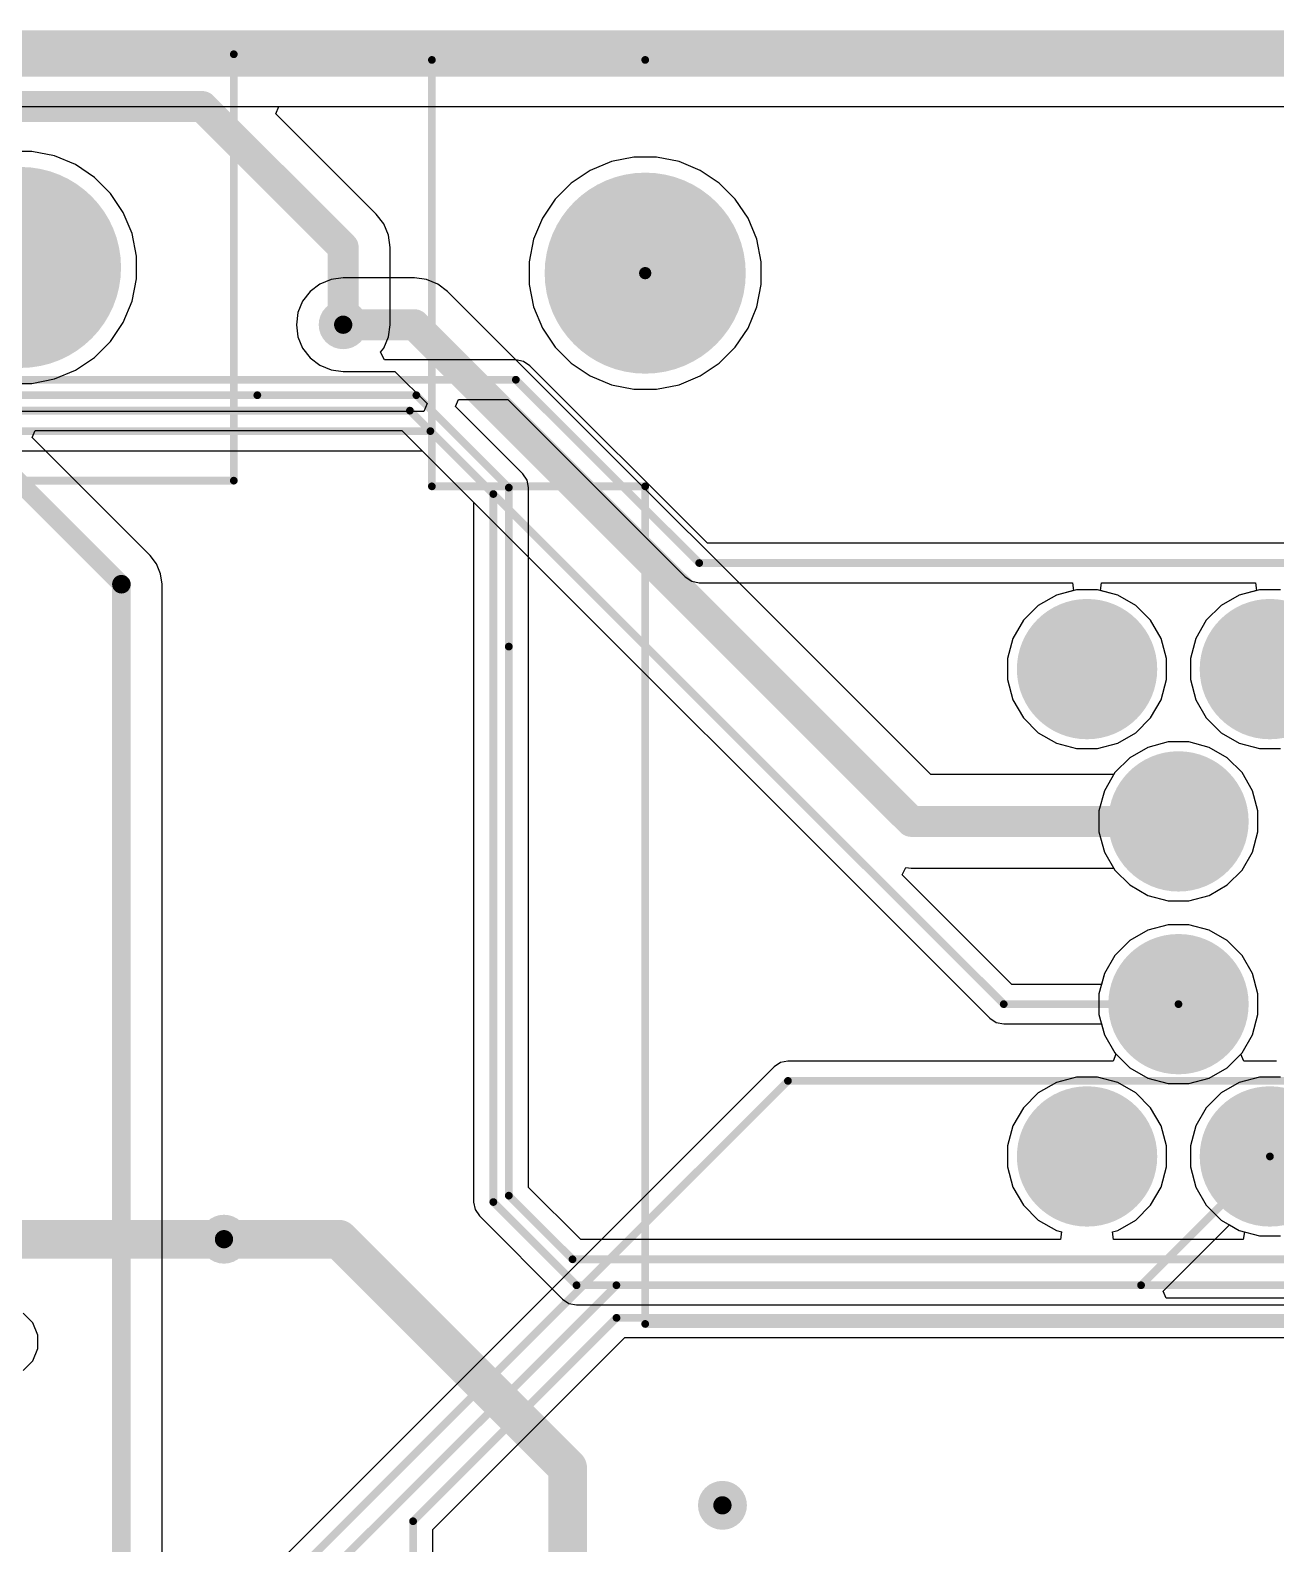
# Model space of a CAD drawing. Header units: millimetres. Extents: x -0.36 to 5.33, y -0.63 to 3.45.
# Drawn here: x 3.099 to 3.903, y 2.47 to 3.448 of the extents above; entities that cross this region are included whole.
import ezdxf

# ---------------------------------------------------------------- set-up
doc = ezdxf.new("R2010")
doc.units = ezdxf.units.MM
doc.header["$MEASUREMENT"] = 0
for name, color, linetype in [('BottomLayer', 5, 'Continuous'), ('BottomSolder', 6, 'Continuous'), ('Mechanical2', 216, 'Continuous'), ('MultiLayer', 9, 'Continuous'), ('PadHoleLayer', 156, 'Continuous'), ('TopLayer', 1, 'Continuous'), ('TopOverlay', 2, 'Continuous'), ('TopSolder', 216, 'Continuous'), ('ViaHoleLayer', 16, 'Continuous')]:
    doc.layers.add(name, color=color, linetype=linetype)

# ---------------------------------------------------------------- blocks, each defined once
blk = doc.blocks.new('6437288_3_4')
at = {"layer": 'PadHoleLayer'}
h = blk.add_hatch(color=156, dxfattribs=at)
edge = h.paths.add_edge_path()
edge.add_arc((-1.39764, -0.28543), 0.06496, 0, 360)
at = {"layer": 'TopOverlay', "const_width": 0.005}
for points in [[(-1.53543, -0.14764), (-1.53543, -0.42323)], [(-1.27953, -0.14764), (-1.53543, -0.14764)], [(-1.39764, -0.42323), (-1.53543, -0.42323)]]:
    blk.add_lwpolyline(points, dxfattribs=at)
at = {"layer": 'TopOverlay', "const_width": 0.0025}
for points in [[(-1.53668, -0.14764, 1), (-1.53418, -0.14764, 1)], [(-1.53668, -0.14764, 1), (-1.53418, -0.14764, 1)], [(-1.53668, -0.42323, 1), (-1.53418, -0.42323, 1)], [(-1.53668, -0.42323, 1), (-1.53418, -0.42323, 1)]]:
    blk.add_lwpolyline(points, format="xyb", close=True, dxfattribs=at)
blk = doc.blocks.new('6437288_2_5')
at = {"layer": 'BottomLayer'}
h = blk.add_hatch(color=5, dxfattribs=at)
edge = h.paths.add_edge_path()
edge.add_arc((0.35433, 0.28543), 0.04134, 0, 360)
h = blk.add_hatch(color=5, dxfattribs=at)
edge = h.paths.add_edge_path()
edge.add_arc((0.47244, 0.28543), 0.04134, 0, 360)
h = blk.add_hatch(color=5, dxfattribs=at)
edge = h.paths.add_edge_path()
edge.add_arc((0.41339, 0.18701), 0.04134, 0, 360)
h = blk.add_hatch(color=5, dxfattribs=at)
edge = h.paths.add_edge_path()
edge.add_arc((0.41339, 0.0689), 0.04134, 0, 360)
h = blk.add_hatch(color=5, dxfattribs=at)
edge = h.paths.add_edge_path()
edge.add_arc((0.35433, -0.02953), 0.04134, 0, 360)
h = blk.add_hatch(color=5, dxfattribs=at)
edge = h.paths.add_edge_path()
edge.add_arc((0.47244, -0.02953), 0.04134, 0, 360)
at = {"layer": 'BottomSolder'}
h = blk.add_hatch(color=6, dxfattribs=at)
edge = h.paths.add_edge_path()
edge.add_arc((0.35433, 0.28543), 0.04534, 0, 360)
h = blk.add_hatch(color=6, dxfattribs=at)
edge = h.paths.add_edge_path()
edge.add_arc((0.47244, 0.28543), 0.04534, 0, 360)
h = blk.add_hatch(color=6, dxfattribs=at)
edge = h.paths.add_edge_path()
edge.add_arc((0.41339, 0.18701), 0.04534, 0, 360)
h = blk.add_hatch(color=6, dxfattribs=at)
edge = h.paths.add_edge_path()
edge.add_arc((0.41339, 0.0689), 0.04534, 0, 360)
h = blk.add_hatch(color=6, dxfattribs=at)
edge = h.paths.add_edge_path()
edge.add_arc((0.35433, -0.02953), 0.04534, 0, 360)
h = blk.add_hatch(color=6, dxfattribs=at)
edge = h.paths.add_edge_path()
edge.add_arc((0.47244, -0.02953), 0.04534, 0, 360)
h = blk.add_hatch(color=6, dxfattribs=at)
edge = h.paths.add_edge_path()
edge.add_arc((0.75787, -0.28543), 0.004, 0, 360)
at = {"layer": 'MultiLayer'}
h = blk.add_hatch(color=9, dxfattribs=at)
edge = h.paths.add_edge_path()
edge.add_arc((0.35433, 0.28543), 0.04134, 0, 360)
h = blk.add_hatch(color=9, dxfattribs=at)
edge = h.paths.add_edge_path()
edge.add_arc((0.47244, 0.28543), 0.04134, 0, 360)
h = blk.add_hatch(color=9, dxfattribs=at)
edge = h.paths.add_edge_path()
edge.add_arc((0.41339, 0.18701), 0.04134, 0, 360)
h = blk.add_hatch(color=9, dxfattribs=at)
edge = h.paths.add_edge_path()
edge.add_arc((0.41339, 0.0689), 0.04134, 0, 360)
h = blk.add_hatch(color=9, dxfattribs=at)
edge = h.paths.add_edge_path()
edge.add_arc((0.35433, -0.02953), 0.04134, 0, 360)
h = blk.add_hatch(color=9, dxfattribs=at)
edge = h.paths.add_edge_path()
edge.add_arc((0.47244, -0.02953), 0.04134, 0, 360)
at = {"layer": 'PadHoleLayer'}
h = blk.add_hatch(color=156, dxfattribs=at)
edge = h.paths.add_edge_path()
edge.add_arc((0.35433, 0.28543), 0.02559, 0, 360)
h = blk.add_hatch(color=156, dxfattribs=at)
edge = h.paths.add_edge_path()
edge.add_arc((0.47244, 0.28543), 0.02559, 0, 360)
h = blk.add_hatch(color=156, dxfattribs=at)
edge = h.paths.add_edge_path()
edge.add_arc((0.41339, 0.18701), 0.02559, 0, 360)
h = blk.add_hatch(color=156, dxfattribs=at)
edge = h.paths.add_edge_path()
edge.add_arc((0.41339, 0.0689), 0.02559, 0, 360)
h = blk.add_hatch(color=156, dxfattribs=at)
edge = h.paths.add_edge_path()
edge.add_arc((0.35433, -0.02953), 0.02559, 0, 360)
h = blk.add_hatch(color=156, dxfattribs=at)
edge = h.paths.add_edge_path()
edge.add_arc((0.47244, -0.02953), 0.02559, 0, 360)
h = blk.add_hatch(color=156, dxfattribs=at)
edge = h.paths.add_edge_path()
edge.add_arc((0.75787, -0.28543), 0.06496, 0, 360)
at = {"layer": 'TopLayer'}
h = blk.add_hatch(color=1, dxfattribs=at)
edge = h.paths.add_edge_path()
edge.add_arc((0.35433, 0.28543), 0.04134, 0, 360)
h = blk.add_hatch(color=1, dxfattribs=at)
edge = h.paths.add_edge_path()
edge.add_arc((0.47244, 0.28543), 0.04134, 0, 360)
h = blk.add_hatch(color=1, dxfattribs=at)
edge = h.paths.add_edge_path()
edge.add_arc((0.41339, 0.18701), 0.04134, 0, 360)
h = blk.add_hatch(color=1, dxfattribs=at)
edge = h.paths.add_edge_path()
edge.add_arc((0.41339, 0.0689), 0.04134, 0, 360)
h = blk.add_hatch(color=1, dxfattribs=at)
edge = h.paths.add_edge_path()
edge.add_arc((0.35433, -0.02953), 0.04134, 0, 360)
h = blk.add_hatch(color=1, dxfattribs=at)
edge = h.paths.add_edge_path()
edge.add_arc((0.47244, -0.02953), 0.04134, 0, 360)
at = {"layer": 'TopSolder'}
h = blk.add_hatch(color=216, dxfattribs=at)
edge = h.paths.add_edge_path()
edge.add_arc((0.35433, 0.28543), 0.04534, 0, 360)
h = blk.add_hatch(color=216, dxfattribs=at)
edge = h.paths.add_edge_path()
edge.add_arc((0.47244, 0.28543), 0.04534, 0, 360)
h = blk.add_hatch(color=216, dxfattribs=at)
edge = h.paths.add_edge_path()
edge.add_arc((0.41339, 0.18701), 0.04534, 0, 360)
h = blk.add_hatch(color=216, dxfattribs=at)
edge = h.paths.add_edge_path()
edge.add_arc((0.41339, 0.0689), 0.04534, 0, 360)
h = blk.add_hatch(color=216, dxfattribs=at)
edge = h.paths.add_edge_path()
edge.add_arc((0.35433, -0.02953), 0.04534, 0, 360)
h = blk.add_hatch(color=216, dxfattribs=at)
edge = h.paths.add_edge_path()
edge.add_arc((0.47244, -0.02953), 0.04534, 0, 360)
h = blk.add_hatch(color=216, dxfattribs=at)
edge = h.paths.add_edge_path()
edge.add_arc((0.75787, -0.28543), 0.004, 0, 360)
at = {"layer": 'TopOverlay', "const_width": 0.005}
for points in [[(0.75787, 0.3937), (-0.75787, 0.3937)], [(0.75787, 0.3937), (0.75787, -0.14764)], [(0.89567, -0.14764), (0.75787, -0.14764)], [(0.89567, -0.14764), (0.89567, -0.42323)], [(0.75787, -0.42323), (-0.75787, -0.42323)], [(0.89567, -0.42323), (0.75787, -0.42323)]]:
    blk.add_lwpolyline(points, dxfattribs=at)
at = {"layer": 'TopOverlay', "const_width": 0.0025}
for points in [[(0.75662, 0.3937, 1), (0.75912, 0.3937, 1)], [(0.75662, 0.3937, 1), (0.75912, 0.3937, 1)], [(0.75662, -0.14764, 1), (0.75912, -0.14764, 1)], [(0.75662, -0.14764, 1), (0.75912, -0.14764, 1)], [(0.89442, -0.14764, 1), (0.89692, -0.14764, 1)], [(0.89442, -0.14764, 1), (0.89692, -0.14764, 1)], [(0.75662, -0.42323, 1), (0.75912, -0.42323, 1)], [(0.75662, -0.42323, 1), (0.75912, -0.42323, 1)], [(0.89442, -0.42323, 1), (0.89692, -0.42323, 1)], [(0.89442, -0.42323, 1), (0.89692, -0.42323, 1)]]:
    blk.add_lwpolyline(points, format="xyb", close=True, dxfattribs=at)

msp = doc.modelspace()

# ---------------------------------------------------------------- hatches: boundary and pattern name
at = {"layer": 'BottomLayer'}
h = msp.add_hatch(color=5, dxfattribs=at)
edge = h.paths.add_edge_path()
edge.add_arc((3.301, 3.258), 0.01181, 0, 360)
h = msp.add_hatch(color=5, dxfattribs=at)
edge = h.paths.add_edge_path()
edge.add_arc((3.224, 2.667), 0.01181, 0, 360)
h = msp.add_hatch(color=5, dxfattribs=at)
edge = h.paths.add_edge_path()
edge.add_arc((3.546, 2.495), 0.01181, 0, 360)
at = {"layer": 'BottomSolder'}
h = msp.add_hatch(color=6, dxfattribs=at)
edge = h.paths.add_edge_path()
edge.add_arc((3.301, 3.258), 0.01581, 0, 360)
h = msp.add_hatch(color=6, dxfattribs=at)
edge = h.paths.add_edge_path()
edge.add_arc((3.224, 2.667), 0.01581, 0, 360)
h = msp.add_hatch(color=6, dxfattribs=at)
edge = h.paths.add_edge_path()
edge.add_arc((3.546, 2.495), 0.01581, 0, 360)
at = {"layer": 'TopLayer'}
h = msp.add_hatch(color=1, dxfattribs=at)
edge = h.paths.add_edge_path()
edge.add_arc((3.301, 3.258), 0.01181, 0, 360)
h = msp.add_hatch(color=1, dxfattribs=at)
edge = h.paths.add_edge_path()
edge.add_arc((3.224, 2.667), 0.01181, 0, 360)
h = msp.add_hatch(color=1, dxfattribs=at)
edge = h.paths.add_edge_path()
edge.add_arc((3.546, 2.495), 0.01181, 0, 360)
at = {"layer": 'TopSolder'}
h = msp.add_hatch(color=216, dxfattribs=at)
edge = h.paths.add_edge_path()
edge.add_arc((3.301, 3.258), 0.01581, 0, 360)
h = msp.add_hatch(color=216, dxfattribs=at)
edge = h.paths.add_edge_path()
edge.add_arc((3.224, 2.667), 0.01581, 0, 360)
h = msp.add_hatch(color=216, dxfattribs=at)
edge = h.paths.add_edge_path()
edge.add_arc((3.546, 2.495), 0.01581, 0, 360)
at = {"layer": 'ViaHoleLayer'}
h = msp.add_hatch(color=16, dxfattribs=at)
edge = h.paths.add_edge_path()
edge.add_arc((3.301, 3.258), 0.00591, 0, 360)
h = msp.add_hatch(color=16, dxfattribs=at)
edge = h.paths.add_edge_path()
edge.add_arc((3.224, 2.667), 0.00591, 0, 360)
h = msp.add_hatch(color=16, dxfattribs=at)
edge = h.paths.add_edge_path()
edge.add_arc((3.546, 2.495), 0.00591, 0, 360)

# ---------------------------------------------------------------- linework, layer by layer
at = {"layer": 'BottomLayer'}
for p, q in [((3.25741, 3.39438), (3.25933, 3.399)), ((3.3224, 3.3294), (3.25741, 3.39438)), ((3.25933, 3.399), (5.275, 3.399)), ((3.48871, 3.3663), (3.47423, 3.36342)), ((3.50348, 3.3663), (3.48871, 3.3663)), ((3.51796, 3.36342), (3.50348, 3.3663)), ((3.46059, 3.35777), (3.44831, 3.34956)), ((3.47423, 3.36342), (3.46059, 3.35777)), ((3.5316, 3.35777), (3.51796, 3.36342)), ((3.54388, 3.34956), (3.5316, 3.35777)), ((3.44831, 3.34956), (3.43787, 3.33912)), ((3.55432, 3.33912), (3.54388, 3.34956)), ((3.43787, 3.33912), (3.42967, 3.32685)), ((3.56252, 3.32685), (3.55432, 3.33912)), ((3.32721, 3.32313), (3.3224, 3.3294)), ((3.3224, 3.3294), (3.3224, 3.3294)), ((3.42967, 3.32685), (3.42401, 3.3132)), ((3.56817, 3.3132), (3.56252, 3.32685)), ((3.33023, 3.31583), (3.32721, 3.32313)), ((3.33126, 3.308), (3.33023, 3.31583)), ((3.33126, 3.258), (3.33126, 3.308)), ((3.42401, 3.3132), (3.42113, 3.29872)), ((3.57106, 3.29872), (3.56817, 3.3132)), ((3.42113, 3.29872), (3.42113, 3.28396)), ((3.57106, 3.28396), (3.57106, 3.29872)), ((3.42113, 3.28396), (3.42401, 3.26947)), ((3.56817, 3.26947), (3.57106, 3.28396)), ((3.42401, 3.26947), (3.42967, 3.25583)), ((3.56252, 3.25583), (3.56817, 3.26947)), ((3.33023, 3.25017), (3.33126, 3.258)), ((3.32721, 3.24287), (3.33023, 3.25017)), ((3.42967, 3.25583), (3.43787, 3.24355)), ((3.55432, 3.24355), (3.56252, 3.25583)), ((3.32516, 3.24021), (3.32721, 3.24287)), ((3.32763, 3.23521), (3.32516, 3.24021)), ((3.43787, 3.24355), (3.44831, 3.23311)), ((3.54388, 3.23311), (3.55432, 3.24355)), ((3.41254, 3.23521), (3.32763, 3.23521)), ((3.41742, 3.23424), (3.41254, 3.23521)), ((3.42155, 3.23147), (3.41742, 3.23424)), ((3.53628, 3.11674), (3.42155, 3.23147)), ((3.44831, 3.23311), (3.46059, 3.22491)), ((3.5316, 3.22491), (3.54388, 3.23311)), ((3.46059, 3.22491), (3.47423, 3.21926)), ((3.47423, 3.21926), (3.48871, 3.21638)), ((3.50348, 3.21638), (3.51796, 3.21926)), ((3.51796, 3.21926), (3.5316, 3.22491)), ((3.37364, 3.2051), (3.37556, 3.20972)), ((3.37556, 3.20972), (3.40726, 3.20972)), ((3.40726, 3.20972), (3.52199, 3.09499)), ((3.48871, 3.21638), (3.50348, 3.21638)), ((3.41701, 3.16173), (3.37364, 3.2051)), ((3.10002, 3.1851), (3.10194, 3.18972)), ((3.10194, 3.18972), (3.33883, 3.18972)), ((3.33883, 3.18972), (3.38526, 3.14329)), ((3.17629, 3.10883), (3.10002, 3.1851)), ((3.41977, 3.15759), (3.41701, 3.16173)), ((3.42074, 3.15272), (3.41977, 3.15759)), ((3.42074, 3.05), (3.42074, 3.15272)), ((3.38526, 3.14329), (3.38526, 2.691)), ((4.6276, 3.11674), (3.53628, 3.11674)), ((3.18045, 3.1034), (3.17629, 3.10883)), ((3.17629, 3.10883), (3.17629, 3.10883)), ((3.18307, 3.09708), (3.18045, 3.1034)), ((3.18397, 3.09029), (3.18307, 3.09708)), ((3.52199, 3.09499), (3.52612, 3.09223)), ((3.52612, 3.09223), (3.531, 3.09126)), ((3.531, 3.09126), (3.77218, 3.09126)), ((3.77218, 3.09126), (3.77284, 3.08626)), ((3.79021, 3.08626), (3.79087, 3.09126)), ((3.79087, 3.09126), (3.89029, 3.09126)), ((3.89029, 3.09126), (3.89095, 3.08626)), ((3.18397, 2.32381), (3.18397, 3.09029)), ((3.18397, 3.09029), (3.18397, 3.09029)), ((3.76171, 3.08327), (3.75, 3.07651)), ((3.77284, 3.08626), (3.76171, 3.08327)), ((3.80134, 3.08327), (3.79021, 3.08626)), ((3.81305, 3.07651), (3.80134, 3.08327)), ((3.87982, 3.08327), (3.86812, 3.07651)), ((3.89095, 3.08626), (3.87982, 3.08327)), ((3.75, 3.07651), (3.74045, 3.06696)), ((3.82261, 3.06696), (3.81305, 3.07651)), ((3.86812, 3.07651), (3.85856, 3.06696)), ((3.74045, 3.06696), (3.73369, 3.05525)), ((3.82937, 3.05525), (3.82261, 3.06696)), ((3.85856, 3.06696), (3.8518, 3.05525)), ((3.73369, 3.05525), (3.73019, 3.04219)), ((3.83287, 3.04219), (3.82937, 3.05525)), ((3.8518, 3.05525), (3.8483, 3.04219)), ((3.42074, 2.70042), (3.42074, 3.05)), ((3.73019, 3.04219), (3.73019, 3.02867)), ((3.83287, 3.02867), (3.83287, 3.04219)), ((3.8483, 3.04219), (3.8483, 3.02867)), ((3.73019, 3.02867), (3.73369, 3.01562)), ((3.82937, 3.01562), (3.83287, 3.02867)), ((3.8483, 3.02867), (3.8518, 3.01562)), ((3.73369, 3.01562), (3.74045, 3.00391)), ((3.82261, 3.00391), (3.82937, 3.01562)), ((3.8518, 3.01562), (3.85856, 3.00391)), ((3.74045, 3.00391), (3.75, 2.99435)), ((3.81305, 2.99435), (3.82261, 3.00391)), ((3.85856, 3.00391), (3.86812, 2.99435)), ((3.75, 2.99435), (3.76171, 2.98759)), ((3.80134, 2.98759), (3.81305, 2.99435)), ((3.86812, 2.99435), (3.87982, 2.98759)), ((3.76171, 2.98759), (3.77477, 2.98409)), ((3.77477, 2.98409), (3.78829, 2.98409)), ((3.78829, 2.98409), (3.80134, 2.98759)), ((3.82077, 2.98485), (3.80906, 2.97809)), ((3.83382, 2.98835), (3.82077, 2.98485)), ((3.84734, 2.98835), (3.83382, 2.98835)), ((3.8604, 2.98485), (3.84734, 2.98835)), ((3.87211, 2.97809), (3.8604, 2.98485)), ((3.87982, 2.98759), (3.89288, 2.98409)), ((3.89288, 2.98409), (3.9064, 2.98409)), ((3.80906, 2.97809), (3.7995, 2.96853)), ((3.88166, 2.96853), (3.87211, 2.97809)), ((3.7995, 2.96853), (3.79274, 2.95682)), ((3.88842, 2.95682), (3.88166, 2.96853)), ((3.79274, 2.95682), (3.78924, 2.94377)), ((3.89192, 2.94377), (3.88842, 2.95682)), ((3.78924, 2.94377), (3.78924, 2.93025)), ((3.89192, 2.93025), (3.89192, 2.94377)), ((3.78924, 2.93025), (3.79274, 2.91719)), ((3.88842, 2.91719), (3.89192, 2.93025)), ((3.79274, 2.91719), (3.7995, 2.90549)), ((3.88166, 2.90549), (3.88842, 2.91719)), ((3.7995, 2.90549), (3.80906, 2.89593)), ((3.87211, 2.89593), (3.88166, 2.90549)), ((3.80906, 2.89593), (3.82077, 2.88917)), ((3.8604, 2.88917), (3.87211, 2.89593)), ((3.82077, 2.88917), (3.83382, 2.88567)), ((3.83382, 2.88567), (3.84734, 2.88567)), ((3.84734, 2.88567), (3.8604, 2.88917)), ((3.82077, 2.86674), (3.80906, 2.85998)), ((3.83382, 2.87024), (3.82077, 2.86674)), ((3.84734, 2.87024), (3.83382, 2.87024)), ((3.8604, 2.86674), (3.84734, 2.87024)), ((3.87211, 2.85998), (3.8604, 2.86674)), ((3.80906, 2.85998), (3.7995, 2.85042)), ((3.88166, 2.85042), (3.87211, 2.85998)), ((3.7995, 2.85042), (3.79274, 2.83871)), ((3.88842, 2.83871), (3.88166, 2.85042)), ((3.79274, 2.83871), (3.78924, 2.82566)), ((3.89192, 2.82566), (3.88842, 2.83871)), ((3.78924, 2.82566), (3.78924, 2.81214)), ((3.89192, 2.81214), (3.89192, 2.82566)), ((3.78924, 2.81214), (3.79274, 2.79908)), ((3.88842, 2.79908), (3.89192, 2.81214)), ((3.79274, 2.79908), (3.7995, 2.78737)), ((3.88166, 2.78737), (3.88842, 2.79908)), ((3.7995, 2.78737), (3.80906, 2.77782)), ((3.87211, 2.77782), (3.88166, 2.78737)), ((3.76171, 2.76831), (3.75, 2.76155)), ((3.77477, 2.77181), (3.76171, 2.76831)), ((3.78829, 2.77181), (3.77477, 2.77181)), ((3.80134, 2.76831), (3.78829, 2.77181)), ((3.81305, 2.76155), (3.80134, 2.76831)), ((3.80906, 2.77782), (3.82077, 2.77106)), ((3.82077, 2.77106), (3.83382, 2.76756)), ((3.84734, 2.76756), (3.8604, 2.77106)), ((3.8604, 2.77106), (3.87211, 2.77782)), ((3.87982, 2.76831), (3.86812, 2.76155)), ((3.89288, 2.77181), (3.87982, 2.76831)), ((3.9064, 2.77181), (3.89288, 2.77181)), ((3.75, 2.76155), (3.74045, 2.75199)), ((3.82261, 2.75199), (3.81305, 2.76155)), ((3.83382, 2.76756), (3.84734, 2.76756)), ((3.86812, 2.76155), (3.85856, 2.75199)), ((3.74045, 2.75199), (3.73369, 2.74029)), ((3.82937, 2.74029), (3.82261, 2.75199)), ((3.85856, 2.75199), (3.8518, 2.74029)), ((3.73369, 2.74029), (3.73019, 2.72723)), ((3.83287, 2.72723), (3.82937, 2.74029)), ((3.8518, 2.74029), (3.8483, 2.72723)), ((3.73019, 2.72723), (3.73019, 2.71371)), ((3.83287, 2.71371), (3.83287, 2.72723)), ((3.8483, 2.72723), (3.8483, 2.71371)), ((3.73019, 2.71371), (3.73369, 2.70066)), ((3.82937, 2.70066), (3.83287, 2.71371)), ((3.8483, 2.71371), (3.8518, 2.70066)), ((3.45442, 2.66674), (3.42074, 2.70042)), ((3.73369, 2.70066), (3.74045, 2.68895)), ((3.82261, 2.68895), (3.82937, 2.70066)), ((3.8518, 2.70066), (3.85856, 2.68895)), ((3.38526, 2.691), (3.38623, 2.68612)), ((3.38623, 2.68612), (3.38899, 2.68199)), ((3.38899, 2.68199), (3.44273, 2.62824)), ((3.74045, 2.68895), (3.75, 2.67939)), ((3.81305, 2.67939), (3.82261, 2.68895)), ((3.85856, 2.68895), (3.86812, 2.67939)), ((3.75, 2.67939), (3.76171, 2.67263)), ((3.76171, 2.67263), (3.76502, 2.67174)), ((3.76502, 2.67174), (3.76437, 2.66674)), ((3.79803, 2.67174), (3.80134, 2.67263)), ((3.79869, 2.66674), (3.79803, 2.67174)), ((3.80134, 2.67263), (3.81305, 2.67939)), ((3.86812, 2.67939), (3.87982, 2.67263)), ((3.87982, 2.67263), (3.88313, 2.67174)), ((3.88313, 2.67174), (3.88248, 2.66674)), ((3.76437, 2.66674), (3.45442, 2.66674)), ((3.88248, 2.66674), (3.79869, 2.66674)), ((3.44273, 2.62824), (3.44687, 2.62548)), ((3.44687, 2.62548), (3.45175, 2.62451)), ((3.45175, 2.62451), (4.05264, 2.62451))]:
    msp.add_line(p, q, dxfattribs=at)
for points, const_width in [([(0.832, 3.399), (3.21, 3.399)], 0.02), ([(3.21, 3.399), (3.301, 3.308)], 0.02), ([(3.301, 3.258), (3.301, 3.308)], 0.02), ([(1.20046, 3.22246), (3.41254, 3.22246)], 0.005), ([(3.41254, 3.22246), (3.531, 3.104)], 0.005), ([(1.50846, 3.21246), (3.24554, 3.21246)], 0.005), ([(3.24554, 3.21246), (3.34826, 3.21246)], 0.005), ([(3.34826, 3.21246), (3.408, 3.15272)], 0.005), ([(1.57346, 3.20246), (3.34411, 3.20246)], 0.005), ([(3.34411, 3.20246), (3.398, 3.14857)], 0.005), ([(3.06407, 3.18396), (3.15774, 3.09029)], 0.012), ([(3.398, 2.691), (3.398, 3.14857)], 0.005), ([(3.408, 3.05), (3.408, 3.15272)], 0.005), ([(3.531, 3.104), (4.6276, 3.104)], 0.005), ([(3.15774, 2.28649), (3.15774, 3.09029)], 0.012), ([(3.408, 2.69514), (3.408, 3.05)], 0.005), ([(3.398, 2.691), (3.45175, 2.63725)], 0.005), ([(3.408, 2.69514), (3.44914, 2.654)], 0.005), ([(3.224, 2.667), (3.29825, 2.667)], 0.025), ([(3.29825, 2.667), (3.446, 2.51925)], 0.025), ([(3.44914, 2.654), (3.95128, 2.654)], 0.005), ([(3.45175, 2.63725), (4.05264, 2.63725)], 0.005), ([(3.446, 2.26), (3.446, 2.51925)], 0.025)]:
    msp.add_lwpolyline(points, dxfattribs=dict(at, const_width=const_width))
for points, const_width in [([(3.205, 3.399, 1), (3.215, 3.399, 1)], 0.01), ([(3.205, 3.399, 1), (3.215, 3.399, 1)], 0.01), ([(3.296, 3.308, 1), (3.306, 3.308, 1)], 0.01), ([(3.296, 3.308, 1), (3.306, 3.308, 1)], 0.01), ([(3.296, 3.258, 1), (3.306, 3.258, 1)], 0.01), ([(3.41129, 3.22246, 1), (3.41379, 3.22246, 1)], 0.0025), ([(3.41129, 3.22246, 1), (3.41379, 3.22246, 1)], 0.0025), ([(3.24429, 3.21246, 1), (3.24679, 3.21246, 1)], 0.0025), ([(3.24429, 3.21246, 1), (3.24679, 3.21246, 1)], 0.0025), ([(3.34701, 3.21246, 1), (3.34951, 3.21246, 1)], 0.0025), ([(3.34701, 3.21246, 1), (3.34951, 3.21246, 1)], 0.0025), ([(3.34286, 3.20246, 1), (3.34536, 3.20246, 1)], 0.0025), ([(3.34286, 3.20246, 1), (3.34536, 3.20246, 1)], 0.0025), ([(3.39675, 3.14857, 1), (3.39925, 3.14857, 1)], 0.0025), ([(3.39675, 3.14857, 1), (3.39925, 3.14857, 1)], 0.0025), ([(3.40675, 3.15272, 1), (3.40925, 3.15272, 1)], 0.0025), ([(3.40675, 3.15272, 1), (3.40925, 3.15272, 1)], 0.0025), ([(3.52975, 3.104, 1), (3.53225, 3.104, 1)], 0.0025), ([(3.52975, 3.104, 1), (3.53225, 3.104, 1)], 0.0025), ([(3.15474, 3.09029, 1), (3.16074, 3.09029, 1)], 0.006), ([(3.15474, 3.09029, 1), (3.16074, 3.09029, 1)], 0.006), ([(3.40675, 3.05, 1), (3.40925, 3.05, 1)], 0.0025), ([(3.40675, 3.05, 1), (3.40925, 3.05, 1)], 0.0025), ([(3.39675, 2.691, 1), (3.39925, 2.691, 1)], 0.0025), ([(3.39675, 2.691, 1), (3.39925, 2.691, 1)], 0.0025), ([(3.40675, 2.69514, 1), (3.40925, 2.69514, 1)], 0.0025), ([(3.40675, 2.69514, 1), (3.40925, 2.69514, 1)], 0.0025), ([(3.21775, 2.667, 1), (3.23025, 2.667, 1)], 0.0125), ([(3.292, 2.667, 1), (3.3045, 2.667, 1)], 0.0125), ([(3.292, 2.667, 1), (3.3045, 2.667, 1)], 0.0125), ([(3.44789, 2.654, 1), (3.45039, 2.654, 1)], 0.0025), ([(3.44789, 2.654, 1), (3.45039, 2.654, 1)], 0.0025), ([(3.4505, 2.63725, 1), (3.453, 2.63725, 1)], 0.0025), ([(3.4505, 2.63725, 1), (3.453, 2.63725, 1)], 0.0025), ([(3.43975, 2.51925, 1), (3.45225, 2.51925, 1)], 0.0125), ([(3.43975, 2.51925, 1), (3.45225, 2.51925, 1)], 0.0125)]:
    msp.add_lwpolyline(points, format="xyb", close=True, dxfattribs=dict(at, const_width=const_width))
at = {"layer": 'Mechanical2', "const_width": 0.03}
msp.add_lwpolyline([(0, 3.43331), (5.31496, 3.43331)], dxfattribs=at)
at = {"layer": 'TopLayer'}
for p, q in [((0.041, 3.399), (5.276, 3.399)), ((3.09993, 3.36998), (3.08517, 3.36998)), ((3.11442, 3.3671), (3.09993, 3.36998)), ((3.12806, 3.36145), (3.11442, 3.3671)), ((3.48871, 3.3663), (3.47423, 3.36342)), ((3.50348, 3.3663), (3.48871, 3.3663)), ((3.51796, 3.36342), (3.50348, 3.3663)), ((3.14034, 3.35325), (3.12806, 3.36145)), ((3.46059, 3.35777), (3.44831, 3.34956)), ((3.47423, 3.36342), (3.46059, 3.35777)), ((3.5316, 3.35777), (3.51796, 3.36342)), ((3.54388, 3.34956), (3.5316, 3.35777)), ((3.15078, 3.34281), (3.14034, 3.35325)), ((3.44831, 3.34956), (3.43787, 3.33912)), ((3.55432, 3.33912), (3.54388, 3.34956)), ((3.15898, 3.33053), (3.15078, 3.34281)), ((3.43787, 3.33912), (3.42967, 3.32685)), ((3.56252, 3.32685), (3.55432, 3.33912)), ((3.16463, 3.31689), (3.15898, 3.33053)), ((3.42967, 3.32685), (3.42401, 3.3132)), ((3.56817, 3.3132), (3.56252, 3.32685)), ((3.16751, 3.30241), (3.16463, 3.31689)), ((3.42401, 3.3132), (3.42113, 3.29872)), ((3.57106, 3.29872), (3.56817, 3.3132)), ((3.16751, 3.28764), (3.16751, 3.30241)), ((3.42113, 3.29872), (3.42113, 3.28396)), ((3.57106, 3.28396), (3.57106, 3.29872)), ((3.16463, 3.27316), (3.16751, 3.28764)), ((3.29317, 3.28723), (3.28587, 3.28421)), ((3.301, 3.28826), (3.29317, 3.28723)), ((3.347, 3.28826), (3.301, 3.28826)), ((3.35483, 3.28723), (3.347, 3.28826)), ((3.36213, 3.28421), (3.35483, 3.28723)), ((3.2796, 3.2794), (3.2748, 3.27313)), ((3.28587, 3.28421), (3.2796, 3.2794)), ((3.3684, 3.2794), (3.36213, 3.28421)), ((3.68053, 2.96727), (3.3684, 3.2794)), ((3.42113, 3.28396), (3.42401, 3.26947)), ((3.56817, 3.26947), (3.57106, 3.28396)), ((3.15898, 3.25952), (3.16463, 3.27316)), ((3.2748, 3.27313), (3.27177, 3.26583)), ((3.42401, 3.26947), (3.42967, 3.25583)), ((3.56252, 3.25583), (3.56817, 3.26947)), ((3.15078, 3.24724), (3.15898, 3.25952)), ((3.27177, 3.26583), (3.27074, 3.258)), ((3.27074, 3.258), (3.27177, 3.25017)), ((3.27177, 3.25017), (3.2748, 3.24287)), ((3.42967, 3.25583), (3.43787, 3.24355)), ((3.55432, 3.24355), (3.56252, 3.25583)), ((3.14034, 3.2368), (3.15078, 3.24724)), ((3.2748, 3.24287), (3.2796, 3.2366)), ((3.43787, 3.24355), (3.44831, 3.23311)), ((3.54388, 3.23311), (3.55432, 3.24355)), ((3.11442, 3.22294), (3.12806, 3.22859)), ((3.12806, 3.22859), (3.14034, 3.2368)), ((3.2796, 3.2366), (3.28587, 3.23179)), ((3.28587, 3.23179), (3.29317, 3.22877)), ((3.29317, 3.22877), (3.301, 3.22774)), ((3.44831, 3.23311), (3.46059, 3.22491)), ((3.5316, 3.22491), (3.54388, 3.23311)), ((3.08517, 3.22006), (3.09993, 3.22006)), ((3.09993, 3.22006), (3.11442, 3.22294)), ((3.301, 3.22774), (3.33447, 3.22774)), ((3.33447, 3.22774), (3.35521, 3.207)), ((3.46059, 3.22491), (3.47423, 3.21926)), ((3.47423, 3.21926), (3.48871, 3.21638)), ((3.50348, 3.21638), (3.51796, 3.21926)), ((3.51796, 3.21926), (3.5316, 3.22491)), ((3.48871, 3.21638), (3.50348, 3.21638)), ((3.35314, 3.202), (1.43097, 3.202)), ((3.35521, 3.207), (3.35314, 3.202)), ((2.90489, 3.17651), (3.35204, 3.17651)), ((3.35204, 3.17651), (3.71866, 2.80989)), ((3.76171, 3.08327), (3.75, 3.07651)), ((3.77477, 3.08677), (3.76171, 3.08327)), ((3.78829, 3.08677), (3.77477, 3.08677)), ((3.80134, 3.08327), (3.78829, 3.08677)), ((3.81305, 3.07651), (3.80134, 3.08327)), ((3.87982, 3.08327), (3.86812, 3.07651)), ((3.89288, 3.08677), (3.87982, 3.08327)), ((3.9064, 3.08677), (3.89288, 3.08677)), ((3.75, 3.07651), (3.74045, 3.06696)), ((3.82261, 3.06696), (3.81305, 3.07651)), ((3.86812, 3.07651), (3.85856, 3.06696)), ((3.74045, 3.06696), (3.73369, 3.05525)), ((3.82937, 3.05525), (3.82261, 3.06696)), ((3.85856, 3.06696), (3.8518, 3.05525)), ((3.73369, 3.05525), (3.73019, 3.04219)), ((3.83287, 3.04219), (3.82937, 3.05525)), ((3.8518, 3.05525), (3.8483, 3.04219)), ((3.73019, 3.04219), (3.73019, 3.02867)), ((3.83287, 3.02867), (3.83287, 3.04219)), ((3.8483, 3.04219), (3.8483, 3.02867)), ((3.73019, 3.02867), (3.73369, 3.01562)), ((3.82937, 3.01562), (3.83287, 3.02867)), ((3.8483, 3.02867), (3.8518, 3.01562)), ((3.73369, 3.01562), (3.74045, 3.00391)), ((3.82261, 3.00391), (3.82937, 3.01562)), ((3.8518, 3.01562), (3.85856, 3.00391)), ((3.74045, 3.00391), (3.75, 2.99435)), ((3.81305, 2.99435), (3.82261, 3.00391)), ((3.85856, 3.00391), (3.86812, 2.99435)), ((3.75, 2.99435), (3.76171, 2.98759)), ((3.80134, 2.98759), (3.81305, 2.99435)), ((3.86812, 2.99435), (3.87982, 2.98759)), ((3.76171, 2.98759), (3.77477, 2.98409)), ((3.77477, 2.98409), (3.78829, 2.98409)), ((3.78829, 2.98409), (3.80134, 2.98759)), ((3.82077, 2.98485), (3.80906, 2.97809)), ((3.83382, 2.98835), (3.82077, 2.98485)), ((3.84734, 2.98835), (3.83382, 2.98835)), ((3.8604, 2.98485), (3.84734, 2.98835)), ((3.87211, 2.97809), (3.8604, 2.98485)), ((3.87982, 2.98759), (3.89288, 2.98409)), ((3.89288, 2.98409), (3.9064, 2.98409)), ((3.80906, 2.97809), (3.7995, 2.96853)), ((3.88166, 2.96853), (3.87211, 2.97809)), ((3.79877, 2.96727), (3.68053, 2.96727)), ((3.7995, 2.96853), (3.79877, 2.96727)), ((3.88842, 2.95682), (3.88166, 2.96853)), ((3.89192, 2.94377), (3.88842, 2.95682)), ((3.89192, 2.93025), (3.89192, 2.94377)), ((3.88842, 2.91719), (3.89192, 2.93025)), ((3.88166, 2.90549), (3.88842, 2.91719)), ((3.66212, 2.90248), (3.66445, 2.90721)), ((3.66445, 2.90721), (3.66799, 2.90675)), ((3.66799, 2.90675), (3.79877, 2.90675)), ((3.79877, 2.90675), (3.7995, 2.90549)), ((3.7995, 2.90549), (3.80906, 2.89593)), ((3.87211, 2.89593), (3.88166, 2.90549)), ((3.73296, 2.83164), (3.66212, 2.90248)), ((3.80906, 2.89593), (3.82077, 2.88917)), ((3.8604, 2.88917), (3.87211, 2.89593)), ((3.82077, 2.88917), (3.83382, 2.88567)), ((3.83382, 2.88567), (3.84734, 2.88567)), ((3.84734, 2.88567), (3.8604, 2.88917)), ((3.82077, 2.86674), (3.80906, 2.85998)), ((3.83382, 2.87024), (3.82077, 2.86674)), ((3.84734, 2.87024), (3.83382, 2.87024)), ((3.8604, 2.86674), (3.84734, 2.87024)), ((3.87211, 2.85998), (3.8604, 2.86674)), ((3.80906, 2.85998), (3.7995, 2.85042)), ((3.88166, 2.85042), (3.87211, 2.85998)), ((3.7995, 2.85042), (3.79274, 2.83871)), ((3.88842, 2.83871), (3.88166, 2.85042)), ((3.79274, 2.83871), (3.79085, 2.83164)), ((3.89192, 2.82566), (3.88842, 2.83871)), ((3.79085, 2.83164), (3.73296, 2.83164)), ((3.89192, 2.81214), (3.89192, 2.82566)), ((3.71866, 2.80989), (3.7228, 2.80712)), ((3.88842, 2.79908), (3.89192, 2.81214)), ((3.7228, 2.80712), (3.72768, 2.80615)), ((3.72768, 2.80615), (3.79085, 2.80615)), ((3.79085, 2.80615), (3.79274, 2.79908)), ((3.79274, 2.79908), (3.7995, 2.78737)), ((3.88166, 2.78737), (3.88842, 2.79908)), ((3.57931, 2.77832), (3.23653, 2.43554)), ((3.58344, 2.78109), (3.57931, 2.77832)), ((3.58832, 2.78206), (3.58344, 2.78109)), ((3.79829, 2.78206), (3.58832, 2.78206)), ((3.8002, 2.78668), (3.79829, 2.78206)), ((3.7995, 2.78737), (3.8002, 2.78668)), ((3.88096, 2.78668), (3.88166, 2.78737)), ((3.88288, 2.78206), (3.88096, 2.78668)), ((3.90383, 2.78206), (3.88288, 2.78206)), ((3.8307, 2.63351), (3.87348, 2.67629)), ((3.87348, 2.67629), (3.87982, 2.67263)), ((3.87982, 2.67263), (3.89288, 2.66913)), ((3.89288, 2.66913), (3.9064, 2.66913)), ((3.83262, 2.62889), (3.8307, 2.63351)), ((4.0047, 2.62889), (3.83262, 2.62889)), ((3.10049, 2.61304), (3.09435, 2.61918)), ((3.10381, 2.60503), (3.10049, 2.61304)), ((3.10381, 2.59635), (3.10381, 2.60503)), ((3.3589, 2.47944), (3.48286, 2.6034)), ((3.48286, 2.6034), (4.00998, 2.6034)), ((3.10049, 2.58833), (3.10381, 2.59635)), ((3.09435, 2.5822), (3.10049, 2.58833)), ((3.3589, 2.42825), (3.3589, 2.47944))]:
    msp.add_line(p, q, dxfattribs=at)
for points, const_width in [([(3.301, 3.258), (3.347, 3.258)], 0.02), ([(3.347, 3.258), (3.66799, 2.93701)], 0.02), ([(1.41287, 3.18925), (3.35732, 3.18925)], 0.005), ([(3.35732, 3.18925), (3.72768, 2.8189)], 0.005), ([(3.66799, 2.93701), (3.84058, 2.93701)], 0.02), ([(3.72768, 2.8189), (3.84058, 2.8189)], 0.005), ([(3.24554, 2.42653), (3.58832, 2.76931)], 0.005), ([(3.58832, 2.76931), (3.90911, 2.76931)], 0.005), ([(3.81642, 2.63725), (3.89964, 2.72047)], 0.005), ([(2.975, 2.667), (3.224, 2.667)], 0.025), ([(3.29766, 2.45744), (3.47748, 2.63725)], 0.005), ([(3.47748, 2.63725), (3.81642, 2.63725)], 0.005), ([(3.34616, 2.48472), (3.47758, 2.61615)], 0.005), ([(3.47758, 2.61615), (4.00998, 2.61615)], 0.005), ([(3.34616, 2.41015), (3.34616, 2.48472)], 0.005)]:
    msp.add_lwpolyline(points, dxfattribs=dict(at, const_width=const_width))
for points, const_width in [([(3.296, 3.258, 1), (3.306, 3.258, 1)], 0.01), ([(3.342, 3.258, 1), (3.352, 3.258, 1)], 0.01), ([(3.342, 3.258, 1), (3.352, 3.258, 1)], 0.01), ([(3.35607, 3.18925, 1), (3.35857, 3.18925, 1)], 0.0025), ([(3.35607, 3.18925, 1), (3.35857, 3.18925, 1)], 0.0025), ([(3.66299, 2.93701, 1), (3.67299, 2.93701, 1)], 0.01), ([(3.66299, 2.93701, 1), (3.67299, 2.93701, 1)], 0.01), ([(3.83558, 2.93701, 1), (3.84558, 2.93701, 1)], 0.01), ([(3.72643, 2.8189, 1), (3.72893, 2.8189, 1)], 0.0025), ([(3.72643, 2.8189, 1), (3.72893, 2.8189, 1)], 0.0025), ([(3.83933, 2.8189, 1), (3.84183, 2.8189, 1)], 0.0025), ([(3.58707, 2.76931, 1), (3.58957, 2.76931, 1)], 0.0025), ([(3.58707, 2.76931, 1), (3.58957, 2.76931, 1)], 0.0025), ([(3.89839, 2.72047, 1), (3.90089, 2.72047, 1)], 0.0025), ([(3.21775, 2.667, 1), (3.23025, 2.667, 1)], 0.0125), ([(3.47623, 2.63725, 1), (3.47873, 2.63725, 1)], 0.0025), ([(3.47623, 2.63725, 1), (3.47873, 2.63725, 1)], 0.0025), ([(3.81517, 2.63725, 1), (3.81767, 2.63725, 1)], 0.0025), ([(3.81517, 2.63725, 1), (3.81767, 2.63725, 1)], 0.0025), ([(3.47633, 2.61615, 1), (3.47883, 2.61615, 1)], 0.0025), ([(3.47633, 2.61615, 1), (3.47883, 2.61615, 1)], 0.0025), ([(3.34491, 2.48472, 1), (3.34741, 2.48472, 1)], 0.0025), ([(3.34491, 2.48472, 1), (3.34741, 2.48472, 1)], 0.0025)]:
    msp.add_lwpolyline(points, format="xyb", close=True, dxfattribs=dict(at, const_width=const_width))

# ---------------------------------------------------------------- block references
at = {"rotation": 180}
for name, p in [('6437288_3_4', (1.69491, 3.00959)), ('6437288_2_5', (4.25397, 3.00591))]:
    msp.add_blockref(name, p, dxfattribs=at)

doc.saveas('drawing.dxf')
